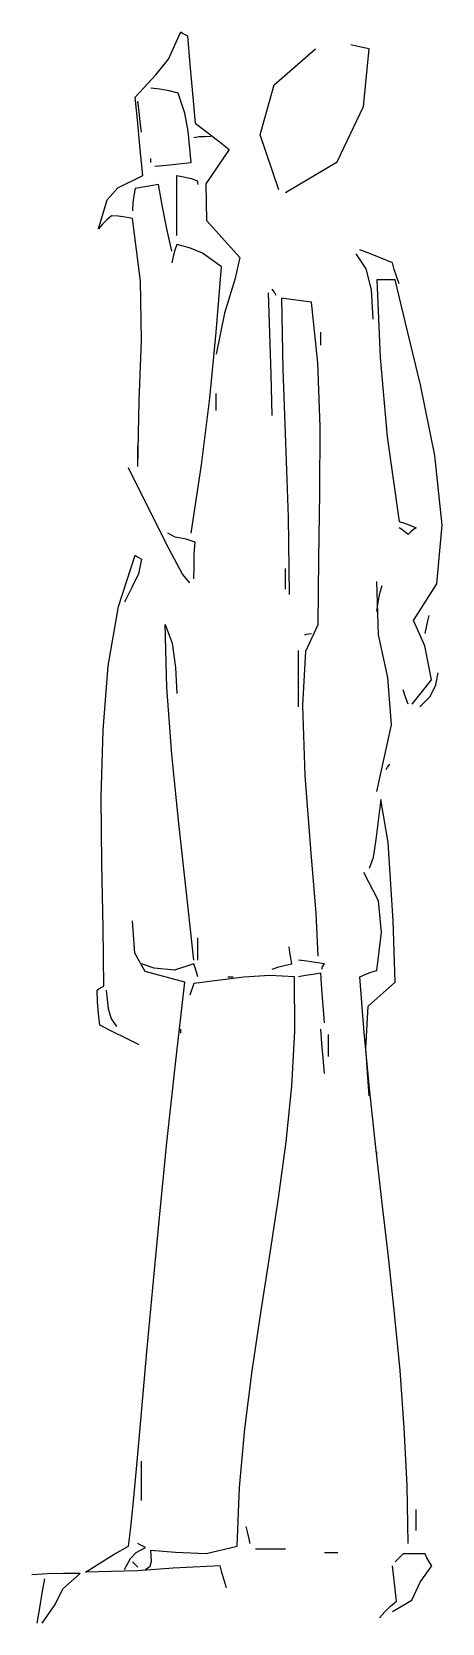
# Model space of a CAD drawing. Extents: x 1.5 to 1.97, y 0.01 to 1.82.
import ezdxf

# ---------------------------------------------------------------- set-up
doc = ezdxf.new("R2010")
doc.units = 0
doc.header["$LTSCALE"] = 0.000394
doc.layers.get('0').update_dxf_attribs({"linetype": 'CONTINUOUS'})

msp = doc.modelspace()

# ---------------------------------------------------------------- linework, layer by layer
for p, q in [((1.6552, 1.7861), (1.6691, 1.8172)), ((1.6691, 1.8172), (1.671, 1.8157)), ((1.671, 1.8157), (1.6736, 1.8142)), ((1.6736, 1.8142), (1.6765, 1.8128)), ((1.6765, 1.8128), (1.6794, 1.78)), ((1.7749, 1.757), (1.822, 1.7979)), ((1.8685, 1.8009), (1.8621, 1.8024)), ((1.8755, 1.7994), (1.8685, 1.8009)), ((1.8829, 1.7979), (1.8755, 1.7994)), ((1.8767, 1.7324), (1.8829, 1.7979)), ((1.6408, 1.7681), (1.6552, 1.7861)), ((1.6794, 1.78), (1.6824, 1.747)), ((1.6171, 1.743), (1.6408, 1.7681)), ((1.7592, 1.7002), (1.7749, 1.757)), ((1.62, 1.7133), (1.6171, 1.743)), ((1.6215, 1.7266), (1.62, 1.7385)), ((1.6453, 1.7518), (1.6349, 1.7533)), ((1.6557, 1.7499), (1.6453, 1.7518)), ((1.6661, 1.7474), (1.6557, 1.7499)), ((1.6736, 1.7247), (1.6661, 1.7474)), ((1.6824, 1.747), (1.6854, 1.7133)), ((1.623, 1.7147), (1.6215, 1.7266)), ((1.6774, 1.7043), (1.6736, 1.7247)), ((1.8465, 1.6693), (1.8767, 1.7324)), ((1.623, 1.6835), (1.62, 1.7133)), ((1.6245, 1.7029), (1.623, 1.7147)), ((1.6809, 1.6687), (1.6774, 1.7043)), ((1.6854, 1.7133), (1.6977, 1.7039)), ((1.6977, 1.7039), (1.7107, 1.6939)), ((1.6839, 1.6969), (1.6899, 1.698)), ((1.6899, 1.698), (1.6962, 1.6983)), ((1.6962, 1.6983), (1.7032, 1.6984)), ((1.7107, 1.6939), (1.724, 1.6835)), ((1.7804, 1.6375), (1.7592, 1.7002)), ((1.626, 1.6538), (1.623, 1.6835)), ((1.6349, 1.6717), (1.6349, 1.6732)), ((1.6349, 1.6702), (1.6349, 1.6717)), ((1.6349, 1.6687), (1.6349, 1.6702)), ((1.6393, 1.6642), (1.6528, 1.6657)), ((1.6528, 1.6657), (1.6665, 1.6672)), ((1.6665, 1.6672), (1.6809, 1.6687)), ((1.724, 1.6835), (1.6974, 1.6443)), ((1.7879, 1.6345), (1.8465, 1.6693)), ((1.5974, 1.6397), (1.626, 1.6538)), ((1.6646, 1.6538), (1.6813, 1.6505)), ((1.6646, 1.6315), (1.6646, 1.6538)), ((1.6813, 1.6505), (1.6875, 1.6478)), ((1.6875, 1.6478), (1.6884, 1.6435)), ((1.5853, 1.6259), (1.5974, 1.6397)), ((1.6156, 1.6311), (1.6145, 1.6226)), ((1.6171, 1.639), (1.6156, 1.6311)), ((1.626, 1.6405), (1.6171, 1.639)), ((1.6349, 1.642), (1.626, 1.6405)), ((1.6438, 1.6435), (1.6349, 1.642)), ((1.6483, 1.6182), (1.6438, 1.6435)), ((1.6646, 1.6089), (1.6646, 1.6315)), ((1.6974, 1.6443), (1.6981, 1.6025)), ((1.5755, 1.593), (1.5853, 1.6259)), ((1.6145, 1.6226), (1.6141, 1.6137)), ((1.6532, 1.593), (1.6483, 1.6182)), ((1.58, 1.5985), (1.5755, 1.593)), ((1.5848, 1.6033), (1.58, 1.5985)), ((1.5903, 1.6078), (1.5848, 1.6033)), ((1.5978, 1.6074), (1.5903, 1.6078)), ((1.6056, 1.6063), (1.5978, 1.6074)), ((1.6141, 1.6048), (1.6056, 1.6063)), ((1.6232, 1.5336), (1.6141, 1.6048)), ((1.6646, 1.5855), (1.6646, 1.6089)), ((1.6981, 1.6025), (1.7359, 1.5603)), ((1.6587, 1.5677), (1.6532, 1.593)), ((1.6646, 1.5751), (1.6621, 1.5688)), ((1.679, 1.5716), (1.6646, 1.5751)), ((1.6602, 1.5617), (1.6587, 1.5543)), ((1.6621, 1.5688), (1.6602, 1.5617)), ((1.6937, 1.5653), (1.679, 1.5716)), ((1.7151, 1.5499), (1.6937, 1.5653)), ((1.7359, 1.5603), (1.7303, 1.5354)), ((1.8797, 1.5475), (1.8681, 1.5647)), ((1.8844, 1.5647), (1.8725, 1.5692)), ((1.8967, 1.5598), (1.8844, 1.5647)), ((1.9096, 1.5543), (1.8967, 1.5598)), ((1.7091, 1.4754), (1.7151, 1.5499)), ((1.8857, 1.5236), (1.8797, 1.5475)), ((1.9116, 1.5469), (1.9096, 1.5543)), ((1.9141, 1.5391), (1.9116, 1.5469)), ((1.9171, 1.5306), (1.9141, 1.5391)), ((1.6243, 1.466), (1.6232, 1.5336)), ((1.7303, 1.5354), (1.7187, 1.497)), ((1.7745, 1.5227), (1.773, 1.5246)), ((1.776, 1.5201), (1.7745, 1.5227)), ((1.8874, 1.4905), (1.8857, 1.5236)), ((1.8918, 1.535), (1.8954, 1.4466)), ((1.8982, 1.535), (1.8918, 1.535)), ((1.9052, 1.535), (1.8982, 1.535)), ((1.9126, 1.535), (1.9052, 1.535)), ((1.9243, 1.4862), (1.9126, 1.535)), ((1.77, 1.4741), (1.7686, 1.5202)), ((1.7775, 1.5172), (1.776, 1.5201)), ((1.7834, 1.5142), (1.7848, 1.4332)), ((1.7942, 1.5128), (1.7834, 1.5142)), ((1.8057, 1.5113), (1.7942, 1.5128)), ((1.8176, 1.5098), (1.8057, 1.5113)), ((1.8246, 1.4407), (1.8176, 1.5098)), ((1.7187, 1.497), (1.7091, 1.4504)), ((1.9414, 1.4157), (1.9243, 1.4862)), ((1.7019, 1.4006), (1.7091, 1.4754)), ((1.7715, 1.4277), (1.77, 1.4741)), ((1.828, 1.4711), (1.828, 1.4756)), ((1.828, 1.4663), (1.828, 1.4711)), ((1.6218, 1.3973), (1.6243, 1.466)), ((1.828, 1.4608), (1.828, 1.4663)), ((1.7848, 1.4332), (1.7879, 1.3501)), ((1.8272, 1.3681), (1.8246, 1.4407)), ((1.8954, 1.4466), (1.9036, 1.3566)), ((1.773, 1.3806), (1.7715, 1.4277)), ((1.9575, 1.3351), (1.9414, 1.4157)), ((1.62, 1.3227), (1.6218, 1.3973)), ((1.6927, 1.3248), (1.7019, 1.4006)), ((1.7091, 1.3998), (1.7091, 1.4058)), ((1.7091, 1.3935), (1.7091, 1.3998)), ((1.7091, 1.3865), (1.7091, 1.3935)), ((1.8271, 1.2933), (1.8272, 1.3681)), ((1.62, 1.3419), (1.62, 1.3464)), ((1.62, 1.3371), (1.62, 1.3419)), ((1.7879, 1.3501), (1.7909, 1.2649)), ((1.9036, 1.3566), (1.9171, 1.2603)), ((1.62, 1.3316), (1.62, 1.3371)), ((1.6809, 1.2469), (1.6927, 1.3248)), ((1.966, 1.2558), (1.9575, 1.3351)), ((1.6528, 1.2342), (1.6096, 1.3212)), ((1.8258, 1.2178), (1.8271, 1.2933)), ((1.7909, 1.2649), (1.7923, 1.1771)), ((1.9171, 1.2603), (1.9231, 1.2584)), ((1.9201, 1.2509), (1.9171, 1.2529)), ((1.9234, 1.2484), (1.9201, 1.2509)), ((1.9231, 1.2584), (1.9294, 1.2558)), ((1.9294, 1.2558), (1.9364, 1.2529)), ((1.9334, 1.2509), (1.9304, 1.2484)), ((1.9364, 1.2529), (1.9334, 1.2509)), ((1.9601, 1.1894), (1.966, 1.2558)), ((1.6709, 1.2003), (1.6528, 1.2342)), ((1.6626, 1.2423), (1.6542, 1.2469)), ((1.675, 1.2402), (1.6626, 1.2423)), ((1.6854, 1.2365), (1.675, 1.2402)), ((1.6843, 1.2231), (1.6854, 1.2365)), ((1.9275, 1.2454), (1.9234, 1.2484)), ((1.9304, 1.2484), (1.9275, 1.2454)), ((1.5983, 1.1634), (1.6171, 1.2217)), ((1.6171, 1.2217), (1.619, 1.2202)), ((1.619, 1.2202), (1.6216, 1.2187)), ((1.6245, 1.2172), (1.6211, 1.2006)), ((1.6216, 1.2187), (1.6245, 1.2172)), ((1.684, 1.2094), (1.6843, 1.2231)), ((1.825, 1.143), (1.8258, 1.2178)), ((1.6211, 1.2006), (1.6135, 1.1849)), ((1.6794, 1.1905), (1.6709, 1.2003)), ((1.6839, 1.195), (1.684, 1.2094)), ((1.7879, 1.1994), (1.7879, 1.2068)), ((1.7879, 1.1915), (1.7879, 1.1994)), ((1.6135, 1.1849), (1.6052, 1.1682)), ((1.7879, 1.1831), (1.7879, 1.1915)), ((1.8935, 1.1312), (1.8918, 1.192)), ((1.8934, 1.1682), (1.8952, 1.1782)), ((1.8952, 1.1782), (1.8978, 1.1875)), ((1.9334, 1.1474), (1.9601, 1.1894)), ((1.5866, 1.0961), (1.5983, 1.1634)), ((1.8918, 1.1578), (1.8934, 1.1682)), ((1.6512, 1.143), (1.659, 1.1219)), ((1.6533, 1.0713), (1.6512, 1.143)), ((1.8112, 1.1128), (1.825, 1.143)), ((1.9462, 1.1188), (1.9334, 1.1474)), ((1.9482, 1.14), (1.9497, 1.147)), ((1.9497, 1.147), (1.9512, 1.1534)), ((1.8101, 1.1311), (1.8121, 1.1321)), ((1.8121, 1.1321), (1.8146, 1.1325)), ((1.8146, 1.1325), (1.8176, 1.1326)), ((1.9041, 1.0825), (1.8935, 1.1312)), ((1.9468, 1.1326), (1.9482, 1.14)), ((1.659, 1.1219), (1.6628, 1.0942)), ((1.8027, 1.0924), (1.8027, 1.1133)), ((1.8075, 1.0508), (1.8112, 1.1128)), ((1.9537, 1.08), (1.9462, 1.1188)), ((1.5806, 1.0229), (1.5866, 1.0961)), ((1.6628, 1.0942), (1.6646, 1.0643)), ((1.8027, 1.0713), (1.8027, 1.0924)), ((1.9589, 1.0744), (1.9616, 1.088)), ((1.6589, 0.9952), (1.6533, 1.0713)), ((1.8027, 1.0494), (1.8027, 1.0713)), ((1.9085, 1.0287), (1.9041, 1.0825)), ((1.9231, 1.0638), (1.9215, 1.0687)), ((1.9319, 1.0524), (1.9537, 1.08)), ((1.9525, 1.0611), (1.9589, 1.0744)), ((1.8105, 0.9711), (1.8075, 1.0508)), ((1.9249, 1.0583), (1.9231, 1.0638)), ((1.9275, 1.0524), (1.9249, 1.0583)), ((1.9408, 1.0494), (1.9525, 1.0611)), ((1.5786, 0.9468), (1.5806, 1.0229)), ((1.8918, 0.9529), (1.9085, 1.0287)), ((1.6666, 0.9166), (1.6589, 0.9952)), ((1.9022, 0.9781), (1.9037, 0.9807)), ((1.9037, 0.9807), (1.9052, 0.9825)), ((1.9052, 0.9825), (1.9067, 0.9841)), ((1.8167, 0.8876), (1.8105, 0.9711)), ((1.5791, 0.8708), (1.5786, 0.9468)), ((1.8963, 0.944), (1.8908, 0.8985)), ((1.9045, 0.895), (1.8963, 0.944)), ((1.6754, 0.8379), (1.6666, 0.9166)), ((1.8227, 0.8145), (1.8167, 0.8876)), ((1.8908, 0.8985), (1.8874, 0.8781)), ((1.9104, 0.8058), (1.9045, 0.895)), ((1.5806, 0.7981), (1.5791, 0.8708)), ((1.8874, 0.8781), (1.8829, 0.8653)), ((1.8937, 0.8286), (1.877, 0.8608)), ((1.6839, 0.7613), (1.6754, 0.8379)), ((1.8969, 0.7925), (1.8937, 0.8286)), ((1.5814, 0.7316), (1.5806, 0.7981)), ((1.6166, 0.769), (1.6141, 0.8059)), ((1.825, 0.7658), (1.8227, 0.8145)), ((1.9126, 0.7361), (1.9104, 0.8058)), ((1.6884, 0.7787), (1.6884, 0.7866)), ((1.6884, 0.7702), (1.6884, 0.7787)), ((1.8918, 0.7494), (1.8969, 0.7925)), ((1.6284, 0.7482), (1.6166, 0.769)), ((1.6884, 0.7613), (1.6884, 0.7702)), ((1.7928, 0.7702), (1.7923, 0.7762)), ((1.7939, 0.7638), (1.7928, 0.7702)), ((1.7953, 0.7569), (1.7939, 0.7638)), ((1.8121, 0.7598), (1.8027, 0.7613)), ((1.6386, 0.7519), (1.6245, 0.7569)), ((1.6735, 0.7361), (1.6284, 0.7482)), ((1.6619, 0.7499), (1.6386, 0.7519)), ((1.6839, 0.7569), (1.6619, 0.7499)), ((1.6854, 0.7523), (1.6839, 0.7569)), ((1.6869, 0.7475), (1.6854, 0.7523)), ((1.6884, 0.742), (1.6869, 0.7475)), ((1.7703, 0.7437), (1.7406, 0.7418)), ((1.7983, 0.742), (1.7703, 0.7437)), ((1.773, 0.7509), (1.7804, 0.7534)), ((1.7804, 0.7534), (1.7879, 0.7553)), ((1.7879, 0.7553), (1.7953, 0.7569)), ((1.8106, 0.7435), (1.8027, 0.742)), ((1.8191, 0.745), (1.8106, 0.7435)), ((1.8221, 0.7583), (1.8121, 0.7598)), ((1.828, 0.7465), (1.8191, 0.745)), ((1.8324, 0.7569), (1.8221, 0.7583)), ((1.8294, 0.7282), (1.828, 0.7465)), ((1.8294, 0.7509), (1.8299, 0.7534)), ((1.8299, 0.7534), (1.831, 0.7553)), ((1.831, 0.7553), (1.8324, 0.7569)), ((1.8725, 0.742), (1.8785, 0.7449)), ((1.8785, 0.7449), (1.8848, 0.7475)), ((1.8848, 0.7475), (1.8918, 0.7494)), ((1.574, 0.7271), (1.5759, 0.7286)), ((1.5744, 0.7138), (1.574, 0.7271)), ((1.5759, 0.7286), (1.5785, 0.7301)), ((1.5785, 0.7301), (1.5814, 0.7316)), ((1.5868, 0.7058), (1.5844, 0.7271)), ((1.6629, 0.6432), (1.6735, 0.7361)), ((1.6809, 0.7257), (1.6794, 0.7212)), ((1.6824, 0.7301), (1.6809, 0.7257)), ((1.6839, 0.7346), (1.6824, 0.7301)), ((1.7406, 0.7418), (1.6839, 0.7346)), ((1.7225, 0.742), (1.7241, 0.742)), ((1.7241, 0.742), (1.7259, 0.742)), ((1.7259, 0.742), (1.7285, 0.742)), ((1.7987, 0.6804), (1.7983, 0.742)), ((1.8309, 0.7093), (1.8294, 0.7282)), ((1.8773, 0.6787), (1.8725, 0.742)), ((1.8818, 0.7088), (1.9126, 0.7361)), ((1.5755, 0.7004), (1.5744, 0.7138)), ((1.8324, 0.69), (1.8309, 0.7093)), ((1.8791, 0.6608), (1.8818, 0.7088)), ((1.577, 0.6871), (1.5755, 0.7004)), ((1.5899, 0.695), (1.5868, 0.7058)), ((1.5963, 0.6856), (1.5899, 0.695)), ((1.5918, 0.6796), (1.577, 0.6871)), ((1.6067, 0.6722), (1.5918, 0.6796)), ((1.6215, 0.6648), (1.6067, 0.6722)), ((1.6691, 0.6811), (1.6691, 0.6826)), ((1.6691, 0.6796), (1.6691, 0.6811)), ((1.6691, 0.6781), (1.6691, 0.6796)), ((1.7952, 0.6179), (1.7987, 0.6804)), ((1.8294, 0.6662), (1.828, 0.6826)), ((1.8369, 0.6688), (1.8369, 0.6767)), ((1.8834, 0.6152), (1.8773, 0.6787)), ((1.8309, 0.6495), (1.8294, 0.6662)), ((1.8369, 0.6603), (1.8369, 0.6688)), ((1.8369, 0.6514), (1.8369, 0.6603)), ((1.8829, 0.6069), (1.8791, 0.6608)), ((1.6533, 0.5536), (1.6629, 0.6432)), ((1.8324, 0.6321), (1.8309, 0.6495)), ((1.7886, 0.5545), (1.7952, 0.6179)), ((1.8903, 0.5516), (1.8834, 0.6152)), ((1.6447, 0.4683), (1.6533, 0.5536)), ((1.78, 0.4903), (1.7886, 0.5545)), ((1.8976, 0.4878), (1.8903, 0.5516)), ((1.8918, 0.5415), (1.8918, 0.543)), ((1.8918, 0.54), (1.8918, 0.5415)), ((1.8918, 0.5385), (1.8918, 0.54)), ((1.77, 0.4255), (1.78, 0.4903)), ((1.905, 0.4236), (1.8976, 0.4878)), ((1.6371, 0.3885), (1.6447, 0.4683)), ((1.7598, 0.3601), (1.77, 0.4255)), ((1.912, 0.3592), (1.905, 0.4236)), ((1.6304, 0.3156), (1.6371, 0.3885)), ((1.75, 0.2941), (1.7598, 0.3601)), ((1.9181, 0.2944), (1.912, 0.3592)), ((1.6246, 0.2506), (1.6304, 0.3156)), ((1.7417, 0.2279), (1.75, 0.2941)), ((1.923, 0.2292), (1.9181, 0.2944)), ((1.6197, 0.1948), (1.6246, 0.2506)), ((1.7357, 0.1613), (1.7417, 0.2279)), ((1.9263, 0.1636), (1.923, 0.2292)), ((1.6156, 0.1494), (1.6197, 0.1948)), ((1.6245, 0.1762), (1.6245, 0.191)), ((1.6245, 0.1613), (1.6245, 0.1762)), ((1.9275, 0.0975), (1.9263, 0.1636)), ((1.6122, 0.1156), (1.6156, 0.1494)), ((1.6245, 0.1465), (1.6245, 0.1613)), ((1.7329, 0.0945), (1.7357, 0.1613)), ((1.9364, 0.1286), (1.9364, 0.1361)), ((1.9364, 0.1208), (1.9364, 0.1286)), ((1.6096, 0.0945), (1.6122, 0.1156)), ((1.7448, 0.1108), (1.7433, 0.1168)), ((1.7463, 0.1045), (1.7448, 0.1108)), ((1.9364, 0.1123), (1.9364, 0.1208)), ((1.5933, 0.0852), (1.6096, 0.0945)), ((1.6182, 0.0871), (1.629, 0.093)), ((1.623, 0.096), (1.62, 0.0975)), ((1.626, 0.0945), (1.623, 0.096)), ((1.629, 0.093), (1.626, 0.0945)), ((1.6979, 0.0861), (1.7329, 0.0945)), ((1.7478, 0.0975), (1.7463, 0.1045)), ((1.7537, 0.0915), (1.7645, 0.0915)), ((1.7645, 0.0915), (1.776, 0.0915)), ((1.776, 0.0915), (1.7879, 0.0915)), ((1.5606, 0.0648), (1.577, 0.0751)), ((1.577, 0.0751), (1.5933, 0.0852)), ((1.6052, 0.0678), (1.612, 0.0806)), ((1.612, 0.0806), (1.6182, 0.0871)), ((1.6156, 0.0751), (1.6141, 0.0767)), ((1.6175, 0.0733), (1.6156, 0.0751)), ((1.62, 0.0707), (1.6175, 0.0733)), ((1.6341, 0.0716), (1.6357, 0.0773)), ((1.6349, 0.09), (1.6629, 0.0876)), ((1.6357, 0.0773), (1.6349, 0.09)), ((1.6629, 0.0876), (1.6979, 0.0861)), ((1.8324, 0.0871), (1.8369, 0.0871)), ((1.8369, 0.0871), (1.8418, 0.0871)), ((1.8418, 0.0871), (1.8473, 0.0871)), ((1.9156, 0.0796), (1.9126, 0.0767)), ((1.9185, 0.0826), (1.9156, 0.0796)), ((1.9215, 0.0856), (1.9185, 0.0826)), ((1.9294, 0.0856), (1.9215, 0.0856)), ((1.9379, 0.0856), (1.9294, 0.0856)), ((1.9468, 0.0856), (1.9379, 0.0856)), ((1.9487, 0.0811), (1.9468, 0.0856)), ((1.9513, 0.0767), (1.9487, 0.0811)), ((1.9542, 0.0722), (1.9513, 0.0767)), ((1.5176, 0.0629), (1.4998, 0.0618)), ((1.5116, 0.041), (1.5146, 0.0574)), ((1.5358, 0.0633), (1.5176, 0.0629)), ((1.535, 0.046), (1.5547, 0.0633)), ((1.5547, 0.0633), (1.5358, 0.0633)), ((1.6198, 0.0664), (1.5606, 0.0648)), ((1.6604, 0.0696), (1.6198, 0.0664)), ((1.629, 0.0678), (1.6341, 0.0716)), ((1.7136, 0.0722), (1.6604, 0.0696)), ((1.7155, 0.0644), (1.7136, 0.0722)), ((1.7181, 0.0558), (1.7155, 0.0644)), ((1.721, 0.047), (1.7181, 0.0558)), ((1.9111, 0.0589), (1.9096, 0.0722)), ((1.9126, 0.0455), (1.9111, 0.0589)), ((1.941, 0.0535), (1.9542, 0.0722)), ((1.5087, 0.0243), (1.5116, 0.041)), ((1.5264, 0.0281), (1.535, 0.046)), ((1.9141, 0.0321), (1.9126, 0.0455)), ((1.9317, 0.0331), (1.941, 0.0535)), ((1.5057, 0.0069), (1.5087, 0.0243)), ((1.5116, 0.0069), (1.5264, 0.0281)), ((1.8948, 0.0128), (1.9008, 0.0198)), ((1.9008, 0.0198), (1.9071, 0.0261)), ((1.9071, 0.0261), (1.9141, 0.0321)), ((1.9096, 0.0202), (1.9317, 0.0331))]:
    msp.add_line(p, q)

doc.saveas('drawing.dxf')
